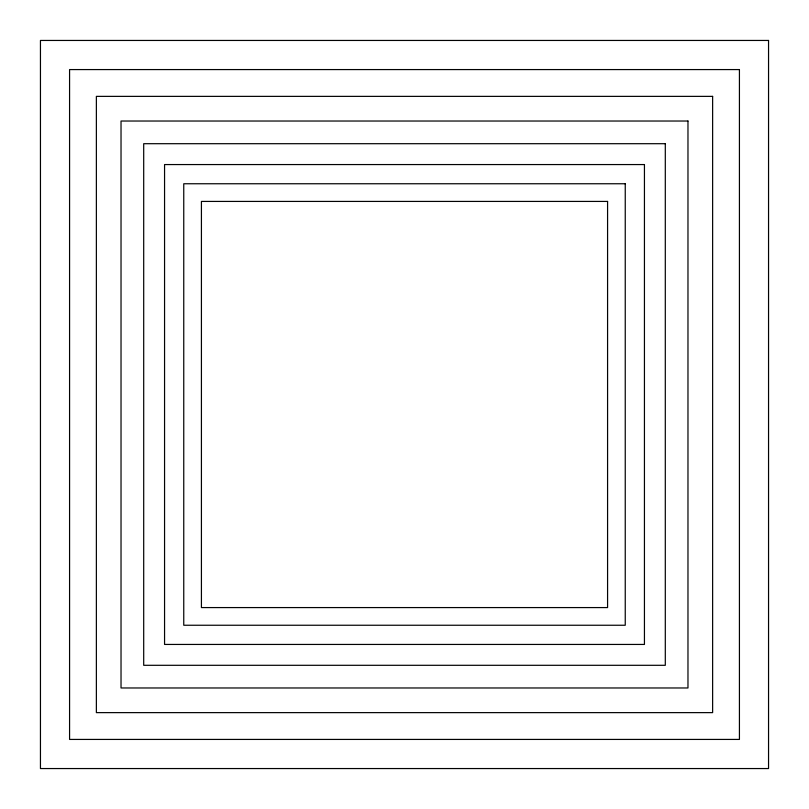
<?xml version="1.0" encoding="UTF-8"?>
<svg xmlns="http://www.w3.org/2000/svg" width="809" height="809" viewBox="0 0 809 809"><rect width="100%" height="100%" fill="white"/><g stroke="black" fill="none" stroke-linecap="round" stroke-linejoin="round"><path stroke-width="1.21" d="M768.55 40.45L40.45 40.45L40.45 768.55L768.55 768.55L768.55 40.45M739.426 69.574L69.574 69.574L69.574 739.426L739.426 739.426L739.426 69.574M712.628 96.372L96.372 96.372L96.372 712.628L712.628 712.628L712.628 96.372M687.974 121.026L121.026 121.026L121.026 687.974L687.974 687.974L687.974 121.026M665.301 143.699L143.699 143.699L143.699 665.301L665.301 665.301L665.301 143.699M644.439 164.561L164.561 164.561L164.561 644.439L644.439 644.439L644.439 164.561M625.246 183.754L183.754 183.754L183.754 625.246L625.246 625.246L625.246 183.754M607.579 201.421L201.421 201.421L201.421 607.579L607.579 607.579L607.579 201.421"/></g></svg>
